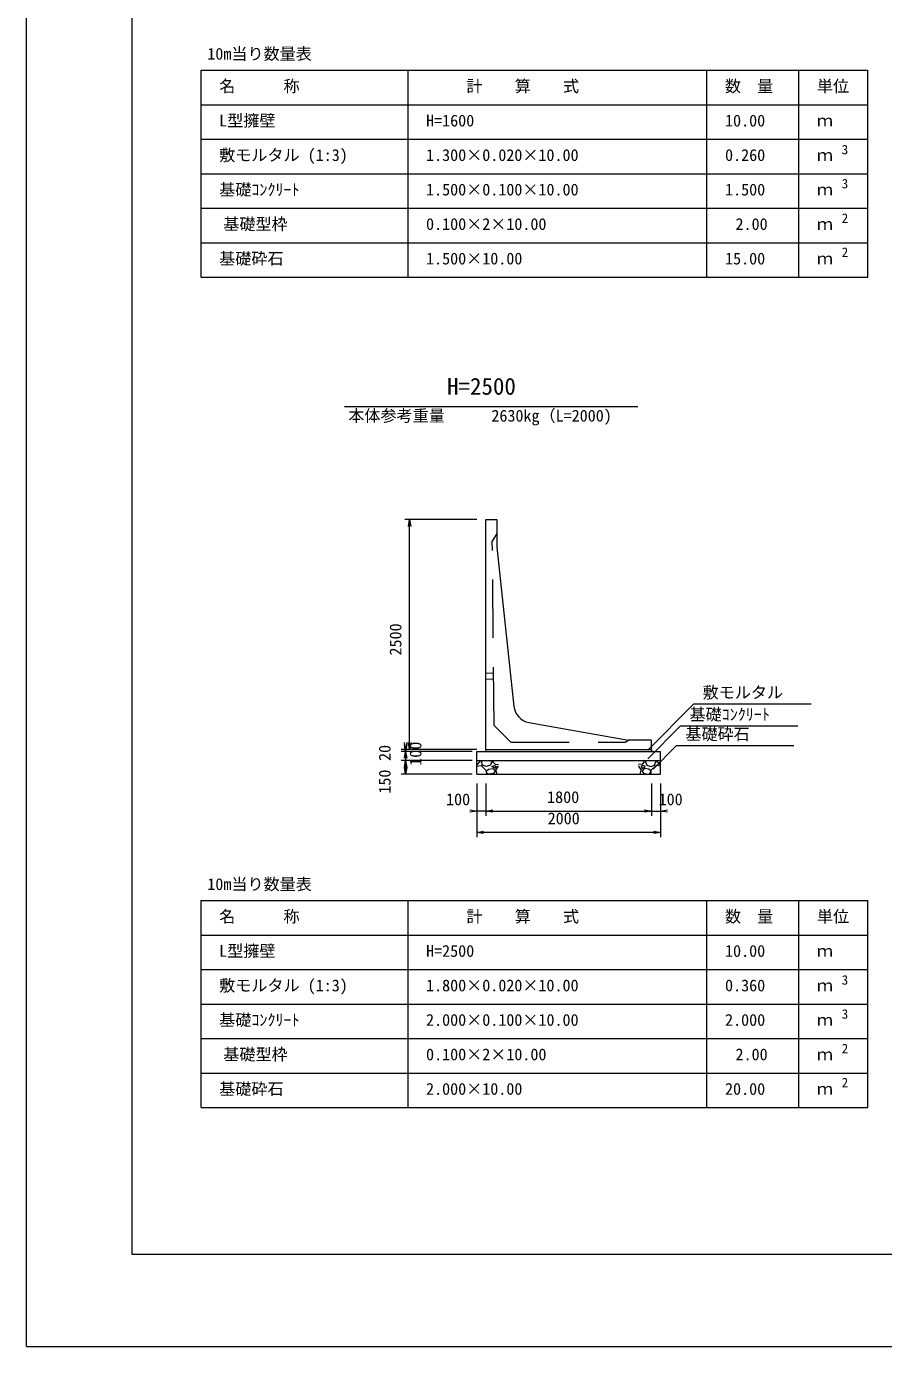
# Model space of a CAD drawing. Units: millimetres, scale not verified, with parts at other scales. Extents: x 0 to 84100, y 0 to 59400.
# Drawn here: x 0 to 18643, y 0 to 28708 of the extents above; entities that cross this region are included whole.
import ezdxf
from ezdxf.enums import TextEntityAlignment as Align

# ---------------------------------------------------------------- set-up
doc = ezdxf.new("R2010")
doc.units = ezdxf.units.MM
doc.header["$LTSCALE"] = 100
doc.linetypes.add('USER1', pattern=[19.05, 12.7, -6.35])
for name, color, linetype, lineweight in [('D-MTR-FRAM（材料表図枠）', 2, 'Continuous', 18), ('D-STR-DIM（寸法）', 7, 'Continuous', 18), ('D-STR-HTXT（旗揚げ）', 7, 'Continuous', 18), ('D-STR-STRn（構造物）', 7, 'Continuous', 18), ('D-STR（構造物外形線）', 1, 'Continuous', 18), ('D-TTL(外枠）', 2, 'Continuous', 18), ('DEFPOINTS_2', 8, 'Continuous', 18)]:
    doc.layers.add(name, color=color, linetype=linetype, lineweight=lineweight)
for name, color, linetype in [('D-MTR-TXT(文字列）', 7, 'Continuous'), ('D-MTR（材料表タイトル）', 7, 'Continuous'), ('D-STR-TXT（文字）', 7, 'Continuous'), ('D-TTL-TXT（文字）', 7, 'Continuous')]:
    doc.layers.add(name, color=color, linetype=linetype)
doc.styles.add('ＭＳ ゴシック', font='')
doc.styles.get('ＭＳ ゴシック').set_extended_font_data('MS Gothic')

msp = doc.modelspace()

# ---------------------------------------------------------------- linework, layer by layer
at = {"layer": 'D-MTR-FRAM（材料表図枠）'}
for p, q in [((3800, 27755), (18300, 27755)), ((3800, 23255), (3800, 27755)), ((8300, 23255), (8300, 27755)), ((14800, 23255), (14800, 27755)), ((16800, 24555), (16800, 27755)), ((16800, 23255), (16800, 27755)), ((18300, 23255), (18300, 27755)), ((3800, 27005), (18300, 27005)), ((3800, 26255), (18300, 26255)), ((3800, 25505), (18300, 25505)), ((3800, 24755), (18300, 24755)), ((3800, 24005), (18300, 24005)), ((3800, 23255), (18300, 23255)), ((3800, 9698.7), (18300, 9698.7)), ((3800, 5198.7), (3800, 9698.7)), ((8300, 5198.7), (8300, 9698.7)), ((14800, 5198.7), (14800, 9698.7)), ((16800, 6498.7), (16800, 9698.7)), ((16800, 5198.7), (16800, 9698.7)), ((18300, 5198.7), (18300, 9698.7)), ((3800, 8948.7), (18300, 8948.7)), ((3800, 8198.7), (18300, 8198.7)), ((3800, 7448.7), (18300, 7448.7)), ((3800, 6698.7), (18300, 6698.7)), ((3800, 5948.7), (18300, 5948.7)), ((3800, 5198.7), (18300, 5198.7))]:
    msp.add_line(p, q, dxfattribs=at)
at = {"layer": 'D-STR-DIM（寸法）'}
for p, q in [((9793.1, 17984.2), (8232.9, 17984.2)), ((8307.9, 17834.2), (8332.9, 17984.2)), ((8332.9, 17984.2), (8357.9, 17834.2)), ((8332.9, 17984.2), (8332.9, 17964.2)), ((8332.9, 13004.2), (8332.9, 17964.2)), ((9793.1, 12984.2), (8148.1, 12984.2)), ((9693.1, 12944.2), (8148.1, 12944.2)), ((9693.1, 12944.2), (8148.1, 12944.2)), ((8248.1, 12984.2), (8223.1, 13134.2)), ((8248.1, 12944.2), (8223.1, 13094.2)), ((8223.1, 12794.2), (8248.1, 12944.2)), ((9793.1, 12984.2), (8232.9, 12984.2)), ((8273.1, 13134.2), (8248.1, 12984.2)), ((8273.1, 13094.2), (8248.1, 12944.2)), ((8248.1, 13004.2), (8248.1, 13024.2)), ((8248.1, 12984.2), (8248.1, 13004.2)), ((8248.1, 12964.2), (8248.1, 12984.2)), ((8248.1, 12984.2), (8248.1, 12944.2)), ((8248.1, 12944.2), (8248.1, 12964.2)), ((8248.1, 12944.2), (8248.1, 12744.2)), ((8248.1, 12944.2), (8273.1, 12794.2)), ((8248.1, 12944.2), (8248.1, 12924.2)), ((8248.1, 12924.2), (8248.1, 12904.2)), ((8332.9, 12984.2), (8307.9, 13134.2)), ((8357.9, 13134.2), (8332.9, 12984.2)), ((8332.9, 12984.2), (8332.9, 13004.2)), ((9693.1, 12744.2), (8148.1, 12744.2)), ((9693.1, 12744.2), (8148.1, 12744.2)), ((8223.1, 12594.2), (8248.1, 12744.2)), ((8223.1, 12594.2), (8248.1, 12744.2)), ((8248.1, 12744.2), (8273.1, 12594.2)), ((8248.1, 12744.2), (8248.1, 12724.2)), ((8248.1, 12744.2), (8273.1, 12594.2)), ((8248.1, 12744.2), (8248.1, 12724.2)), ((8248.1, 12724.2), (8248.1, 12464.2)), ((8248.1, 12724.2), (8248.1, 12704.2)), ((9693.1, 12444.2), (8148.1, 12444.2)), ((8248.1, 12444.2), (8223.1, 12594.2)), ((8273.1, 12594.2), (8248.1, 12444.2)), ((8248.1, 12444.2), (8248.1, 12464.2)), ((9793.1, 12244.2), (9793.1, 11544)), ((9793.1, 12244.2), (9793.1, 11081.3)), ((9993.1, 12244.2), (9993.1, 11544)), ((9993.1, 12244.2), (9993.1, 11544)), ((13593.1, 12244.2), (13593.1, 11544)), ((13593.1, 12244.2), (13593.1, 11544)), ((13793.1, 12244.2), (13793.1, 11544)), ((13793.1, 12244.2), (13793.1, 11081.3)), ((9643.1, 11669), (9793.1, 11644)), ((9793.1, 11644), (9643.1, 11619)), ((9773.1, 11644), (9753.1, 11644)), ((9793.1, 11644), (9773.1, 11644)), ((9993.1, 11644), (9793.1, 11644)), ((9993.1, 11644), (10143.1, 11669)), ((9993.1, 11644), (10143.1, 11669)), ((10143.1, 11619), (9993.1, 11644)), ((9993.1, 11644), (10013.1, 11644)), ((10143.1, 11619), (9993.1, 11644)), ((9993.1, 11644), (10013.1, 11644)), ((10013.1, 11644), (10033.1, 11644)), ((10013.1, 11644), (13573.1, 11644)), ((13443.1, 11669), (13593.1, 11644)), ((13443.1, 11669), (13593.1, 11644)), ((13593.1, 11644), (13443.1, 11619)), ((13593.1, 11644), (13443.1, 11619)), ((13573.1, 11644), (13553.1, 11644)), ((13593.1, 11644), (13573.1, 11644)), ((13593.1, 11644), (13573.1, 11644)), ((13593.1, 11644), (13793.1, 11644)), ((13793.1, 11644), (13943.1, 11669)), ((13943.1, 11619), (13793.1, 11644)), ((13793.1, 11644), (13813.1, 11644)), ((13813.1, 11644), (13833.1, 11644)), ((9793.1, 11181.3), (9943.1, 11206.3)), ((13643.1, 11206.3), (13793.1, 11181.3)), ((9943.1, 11156.3), (9793.1, 11181.3)), ((9793.1, 11181.3), (9813.1, 11181.3)), ((13773.1, 11181.3), (9813.1, 11181.3)), ((13793.1, 11181.3), (13643.1, 11156.3)), ((13793.1, 11181.3), (13773.1, 11181.3))]:
    msp.add_line(p, q, dxfattribs=at)
at = {"layer": 'D-STR-HTXT（旗揚げ）'}
for p, q in [((6917.6, 20444.2), (13296, 20444.2)), ((13515.2, 12969.5), (14506.9, 13970.8)), ((17066.8, 13970.8), (14506.9, 13970.8)), ((13515.2, 12779), (14221.2, 13491.8)), ((16781, 13491.8), (14221.2, 13491.8)), ((13629.3, 12556.4), (14132.5, 13064.4)), ((16692.3, 13064.4), (14132.5, 13064.4))]:
    msp.add_line(p, q, dxfattribs=at)
at = {"layer": 'D-STR-STRn（構造物）'}
for p, q in [((9793.1, 12444.2), (9793.1, 12944.2)), ((9793.1, 12944.2), (13793.1, 12944.2)), ((9993.1, 12984.2), (9993.1, 12944.2)), ((13593.1, 12984.2), (13593.1, 12944.2)), ((13793.1, 12444.2), (13793.1, 12944.2)), ((9793.1, 12744.2), (13793.1, 12744.2)), ((9793.1, 12655.1), (9808, 12653.8)), ((9793.1, 12624.9), (9887.4, 12632.7)), ((9807.6, 12654.5), (9862.6, 12714.5)), ((9862.6, 12713.3), (9851, 12744.2)), ((9887.2, 12633.3), (10002.2, 12528.3)), ((9911.7, 12744.2), (9897.4, 12713.3)), ((9922.5, 12643.3), (9897.5, 12713.3)), ((10007.1, 12617.9), (9922.1, 12642.9)), ((10092.9, 12642.9), (10007.9, 12617.9)), ((10122.7, 12713.4), (10092.7, 12643.4)), ((10117.4, 12713.4), (10104.1, 12744.2)), ((10122.4, 12613.4), (10182.4, 12633.4)), ((10147.3, 12713), (10192.3, 12663)), ((10147.4, 12713.2), (10152.4, 12738.2)), ((10152.7, 12738.6), (10175.4, 12744.2)), ((10182.6, 12633), (10217.6, 12618)), ((10193, 12663.8), (10271, 12657)), ((13393.2, 12663.8), (13315.1, 12657)), ((13403.5, 12633), (13368.5, 12618)), ((13438.8, 12713), (13393.8, 12663)), ((13463.8, 12613.4), (13403.8, 12633.4)), ((13433.5, 12738.6), (13410.8, 12744.2)), ((13438.7, 12713.2), (13433.7, 12738.2)), ((13463.4, 12713.4), (13493.4, 12643.4)), ((13468.8, 12713.4), (13482, 12744.2)), ((13493.2, 12642.9), (13578.2, 12617.9)), ((13579, 12617.9), (13664, 12642.9)), ((13698.9, 12633.3), (13583.9, 12528.3)), ((13663.7, 12643.3), (13688.7, 12713.3)), ((13674.4, 12744.2), (13688.7, 12713.3)), ((13793.1, 12624.9), (13698.8, 12632.7)), ((13723.6, 12713.3), (13735.2, 12744.2)), ((13778.6, 12654.5), (13723.6, 12714.5)), ((13793.1, 12655.1), (13778.2, 12653.8)), ((9793.1, 12444.2), (13793.1, 12444.2)), ((10002.5, 12528.4), (10006.6, 12444.2)), ((10006.7, 12522.5), (10046.7, 12557.5)), ((10007.5, 12493.4), (10007.5, 12523.4)), ((10032.8, 12448.3), (10007.8, 12493.3)), ((10157.3, 12463.1), (10032.3, 12448.1)), ((10046.9, 12558.7), (10146.9, 12573.7)), ((10197.8, 12568.5), (10122.8, 12613.5)), ((10147.5, 12573.4), (10197.5, 12523.4)), ((10197.6, 12523.4), (10157.6, 12463.4)), ((10217.6, 12618.4), (10197.6, 12568.4)), ((10211.9, 12533.5), (10266.9, 12623.5)), ((10241, 12444.2), (10212.4, 12533.4)), ((10267.4, 12622.7), (10271, 12623)), ((13318.8, 12622.7), (13315.1, 12623)), ((13374.3, 12533.5), (13319.3, 12623.5)), ((13345.2, 12444.2), (13373.7, 12533.4)), ((13368.6, 12618.4), (13388.6, 12568.4)), ((13388.3, 12568.5), (13463.3, 12613.5)), ((13388.5, 12523.4), (13428.5, 12463.4)), ((13438.6, 12573.4), (13388.6, 12523.4)), ((13428.8, 12463.1), (13553.8, 12448.1)), ((13539.3, 12558.7), (13439.3, 12573.7)), ((13579.4, 12522.5), (13539.4, 12557.5)), ((13553.4, 12448.3), (13578.4, 12493.3)), ((13578.6, 12493.4), (13578.6, 12523.4)), ((13583.6, 12528.4), (13579.6, 12444.2))]:
    msp.add_line(p, q, dxfattribs=at)
at = {"layer": 'D-STR（構造物外形線）'}
for p, q in [((9993.1, 12984.2), (9993.1, 17984.2)), ((9993.1, 17984.2), (10233.1, 17984.2)), ((10233.1, 17984.2), (10233.1, 17384.2)), ((10233.1, 17384.2), (10601.3, 13922.8)), ((10928.6, 13571.4), (13093.1, 13184.2)), ((9993.1, 12984.2), (13593.1, 12984.2)), ((13593.1, 13184.2), (13093.1, 13184.2)), ((13593.1, 12984.2), (13593.1, 13184.2))]:
    msp.add_line(p, q, dxfattribs=at)
at = {"layer": 'D-STR（構造物外形線）', "linetype": 'USER1'}
for p, q in [((10233.1, 17684.2), (10133.1, 17511)), ((10173.1, 13504.2), (10133.1, 17511)), ((9993.1, 14653.9), (10136.4, 14643.9)), ((9993.1, 14513.9), (10137.1, 14523.9)), ((10533.1, 13144.2), (10173.1, 13504.2)), ((10533.1, 13144.2), (13023.8, 13144.2)), ((13023.8, 13144.2), (13093.1, 13184.2))]:
    msp.add_line(p, q, dxfattribs=at)
at = {"layer": 'D-STR（構造物外形線）'}
msp.add_arc((10999.1, 13965.1), 400, 186.07246, 259.85921, dxfattribs=at)
at = {"layer": 'D-TTL(外枠）'}
for p, q in [((2300, 2000), (2300, 57400)), ((81800, 2000), (2300, 2000))]:
    msp.add_line(p, q, dxfattribs=at)
at = {"layer": 'DEFPOINTS_2'}
for q in [(0, 59400), (84100, 0)]:
    msp.add_line((0, 0), q, dxfattribs=at)

# ---------------------------------------------------------------- texts
at = {"layer": 'D-MTR-TXT(文字列）', "style": 'ＭＳ ゴシック'}
for s, height, p in [('名\u3000\u3000\u3000称', 256.6, (4192.3, 27205)), ('計\u3000\u3000算\u3000\u3000式', 256.6, (9570, 27205)), ('数\u3000量', 256.6, (15192.3, 27205)), ('単位', 256.6, (17192.3, 27205)), ('L型擁壁', 256.6, (4192.3, 26455)), ('H=1600', 256.6, (8692.3, 26455)), ('10.00', 256.6, (15195, 26455)), ('ｍ', 256.6, (17192.3, 26455)), ('3', 205.3, (17732.5, 25865)), ('敷モルタル (1:3)', 256.6, (4192.3, 25705)), ('1.300×0.020×10.00', 256.6, (8692.3, 25705)), ('0.260', 256.6, (15195, 25705)), ('ｍ', 256.6, (17192.3, 25705)), ('基礎ｺﾝｸﾘｰﾄ', 256.6, (4192.3, 24955)), ('1.500×0.100×10.00', 256.6, (8692.3, 24955)), ('1.500', 256.6, (15195, 24955)), ('3', 205.3, (17732.5, 25125)), ('ｍ', 256.6, (17192.3, 24955)), ('基礎型枠', 256.6, (4282.3, 24205)), ('0.100×2×10.00', 256.6, (8692.3, 24205)), ('2.00', 256.6, (15422.4, 24205)), ('ｍ', 256.6, (17192.3, 24205)), ('2', 205.3, (17732.5, 24375)), ('2', 205.3, (17732.5, 23635)), ('基礎砕石', 256.6, (4192.3, 23455)), ('1.500×10.00', 256.6, (8692.3, 23455)), ('15.00', 256.6, (15195, 23455)), ('ｍ', 256.6, (17192.3, 23455)), ('本体参考重量', 256.6, (7000.7, 20037.6)), ('2630kg（L=2000)', 256.6, (10112.7, 20037.6)), ('名\u3000\u3000\u3000称', 256.6, (4192.3, 9148.7)), ('計\u3000\u3000算\u3000\u3000式', 256.6, (9570, 9148.7)), ('数\u3000量', 256.6, (15192.3, 9148.7)), ('単位', 256.6, (17192.3, 9148.7)), ('L型擁壁', 256.6, (4192.3, 8398.7)), ('H=2500', 256.6, (8692.3, 8398.7)), ('10.00', 256.6, (15195, 8398.7)), ('ｍ', 256.6, (17192.3, 8398.7)), ('3', 205.3, (17732.5, 7808.7)), ('敷モルタル (1:3)', 256.6, (4192.3, 7648.7)), ('1.800×0.020×10.00', 256.6, (8692.3, 7648.7)), ('0.360', 256.6, (15195, 7648.7)), ('ｍ', 256.6, (17192.3, 7648.7)), ('基礎ｺﾝｸﾘｰﾄ', 256.6, (4192.3, 6898.7)), ('2.000×0.100×10.00', 256.6, (8692.3, 6898.7)), ('2.000', 256.6, (15195, 6898.7)), ('3', 205.3, (17732.5, 7068.7)), ('ｍ', 256.6, (17192.3, 6898.7)), ('基礎型枠', 256.6, (4282.3, 6148.7)), ('0.100×2×10.00', 256.6, (8692.3, 6148.7)), ('2.00', 256.6, (15422.4, 6148.7)), ('ｍ', 256.6, (17192.3, 6148.7)), ('2', 205.3, (17732.5, 6318.7)), ('基礎砕石', 256.6, (4192.3, 5398.7)), ('2', 205.3, (17732.5, 5578.7)), ('2.000×10.00', 256.6, (8692.3, 5398.7)), ('20.00', 256.6, (15195, 5398.7)), ('ｍ', 256.6, (17192.3, 5398.7))]:
    msp.add_text(s, height=height, dxfattribs=at).set_placement(p, align=Align.BOTTOM_LEFT)
at = {"layer": 'D-MTR（材料表タイトル）', "style": 'ＭＳ ゴシック'}
for p in [(3934.2, 27907.5), (3934.2, 9851.2)]:
    msp.add_text('10m当り数量表', height=256.6, dxfattribs=at).set_placement(p, align=Align.BOTTOM_LEFT)
at = {"layer": 'D-STR-DIM（寸法）', "style": 'ＭＳ ゴシック'}
for s, p in [('2500', (8232.9, 15027.6)), ('20', (7998.1, 12735)), ('100', (8668.3, 12629.8)), ('150', (7998.1, 12024.8))]:
    msp.add_text(s, height=256.6, rotation=90, dxfattribs=at).set_placement(p, align=Align.BOTTOM_LEFT)
for s, p in [('1800', (11324.9, 11744)), ('100', (9127.4, 11695.3)), ('100', (13749.8, 11695.3)), ('2000', (11336.5, 11281.3))]:
    msp.add_text(s, height=256.6, dxfattribs=at).set_placement(p, align=Align.BOTTOM_LEFT)
at = {"layer": 'D-STR-TXT（文字）', "style": 'ＭＳ ゴシック'}
for s, p in [('敷モルタル', (14706.9, 14020.8)), ('基礎ｺﾝｸﾘｰﾄ', (14421.2, 13541.8)), ('基礎砕石', (14332.5, 13114.4))]:
    msp.add_text(s, height=256.6, dxfattribs=at).set_placement(p, align=Align.BOTTOM_LEFT)
at = {"layer": 'D-TTL-TXT（文字）', "style": 'ＭＳ ゴシック'}
msp.add_text('H=2500', height=366.6, dxfattribs=at).set_placement((9149.4, 20589.1), align=Align.BOTTOM_LEFT)

doc.saveas('drawing.dxf')
